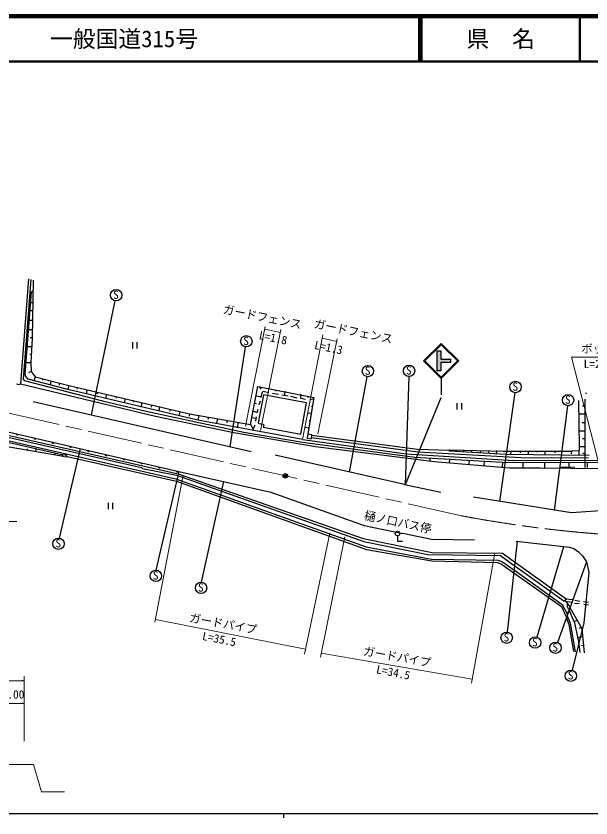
# Model space of a CAD drawing. Units: millimetres, scale not verified. Extents: x 40000 to 680000, y 20000 to 380000.
# Drawn here: x 209281 to 335434, y 204000 to 380000 of the extents above; entities that cross this region are included whole.
import ezdxf
from ezdxf.enums import TextEntityAlignment as Align

# ---------------------------------------------------------------- set-up
doc = ezdxf.new("R2010")
doc.units = ezdxf.units.MM
doc.header["$LTSCALE"] = 1000
doc.header["$PDMODE"] = 32
doc.header["$PDSIZE"] = 500
doc.linetypes.add('CHAIN', pattern=[18.5, 12, -1.5, 3.5, -1.5])
for name, color, linetype, lineweight in [('M-BGD', 7, 'Continuous', 25), ('M-BMK', 2, 'CHAIN', 13), ('M-BMK-SRVR', 3, 'Continuous', 25), ('M-STR-HTXT', 7, 'Continuous', 13), ('M-STR-STRC', 7, 'Continuous', 25), ('M-TTL', 2, 'Continuous', 140), ('M-TTL-BAND', 7, 'Continuous', 25), ('M-TTL-LINE', 7, 'Continuous', 50)]:
    doc.layers.add(name, color=color, linetype=linetype, lineweight=lineweight)
doc.layers.add('M-TTL-TXT', color=7, linetype='Continuous')
doc.styles.add('ＭＳ ゴシック', font='')
doc.styles.get('ＭＳ ゴシック').set_extended_font_data('MS Gothic')

msp = doc.modelspace()

# ---------------------------------------------------------------- hatches: boundary and pattern name
at = {"layer": 'M-STR-STRC'}
msp.add_hatch(color=256, dxfattribs=at).paths.add_polyline_path([(301657, 306547), (301657, 302129), (302488, 302129), (302488, 303970), (304673, 303970), (304673, 304691), (302456, 304691), (302456, 306547)])

# ---------------------------------------------------------------- linework, layer by layer
at = {"layer": 'M-BGD'}
for p, q in [((212032, 322298), (210254, 299269)), ((212540, 322213), (210846, 300285)), ((213048, 322044), (212794, 309259)), ((211270, 301385), (212709, 319504)), ((212709, 319504), (212963, 319673)), ((212540, 317133), (212963, 317133)), ((230994, 317515), (225760, 292471)), ((212455, 315355), (212878, 315355)), ((212201, 313239), (212878, 313239)), ((212032, 311207), (212794, 311207)), ((212370, 309429), (212709, 309429)), ((212794, 309259), (212540, 303925)), ((234801, 308444), (234801, 307044)), ((235851, 307044), (235851, 308444)), ((211778, 307481), (212709, 307481)), ((259578, 307387), (256228, 285553)), ((212624, 305788), (212286, 305703)), ((211524, 303925), (212540, 303925)), ((212540, 303925), (212624, 301978)), ((211439, 300877), (211270, 301385)), ((212624, 301978), (212032, 301724)), ((212624, 301978), (213471, 300793)), ((209407, 299269), (210000, 299099)), ((210000, 299099), (210254, 299269)), ((210254, 299269), (239887, 292157)), ((210846, 300285), (211100, 300031)), ((211100, 300031), (228288, 295543)), ((211947, 300285), (211439, 300877)), ((220668, 297999), (211947, 300285)), ((213471, 300793), (213217, 299861)), ((213471, 300793), (220837, 298930)), ((215080, 300369), (215080, 300115)), ((216942, 299946), (216773, 299015)), ((218805, 299438), (218720, 299015)), ((286266, 300851), (282390, 279880)), ((295472, 300893), (294692, 277129)), ((220837, 298930), (220668, 297999)), ((249200, 291310), (220668, 297999)), ((220837, 298930), (247338, 292665)), ((222700, 298422), (222615, 298083)), ((224816, 297914), (224647, 297067)), ((260715, 290379), (262324, 298676)), ((262324, 298676), (274600, 296305)), ((262662, 298676), (263001, 298083)), ((263509, 297575), (263255, 297406)), ((264779, 297321), (263509, 297575)), ((266303, 297914), (266303, 297660)), ((268250, 297660), (268166, 296813)), ((172492, 295967), (244882, 279541)), ((227187, 297321), (227018, 296983)), ((229050, 296983), (228965, 296051)), ((231251, 296475), (231251, 296136)), ((233198, 295967), (233029, 295120)), ((261900, 296644), (262916, 296475)), ((263594, 296898), (262408, 290717)), ((263255, 297406), (262916, 296221)), ((272992, 295120), (263594, 296898)), ((265541, 297237), (266896, 296983)), ((267573, 296898), (269012, 296644)), ((269520, 296559), (270875, 296221)), ((271722, 296983), (271722, 296136)), ((271722, 296136), (272822, 295882)), ((274600, 296305), (273161, 287331)), ((273330, 296559), (273330, 296305)), ((274600, 295967), (273669, 295713)), ((318706, 297350), (315334, 273482)), ((334121, 295882), (334121, 280896)), ((334206, 297406), (334375, 297067)), ((172238, 295628), (236839, 280896)), ((213048, 295374), (260884, 284452)), ((228288, 295543), (237855, 293257)), ((234976, 295628), (234976, 295289)), ((236839, 295120), (236754, 294189)), ((239040, 294612), (238956, 294189)), ((240734, 294273), (240649, 293342)), ((261646, 295035), (262070, 294951)), ((262832, 295459), (262578, 294697)), ((271806, 288262), (272992, 295120)), ((274092, 294358), (274431, 294358)), ((306037, 295023), (306037, 293623)), ((307087, 293623), (307087, 295023)), ((330250, 294477), (327348, 271498)), ((332936, 285553), (332766, 295628)), ((333613, 294443), (334036, 294443)), ((237855, 293257), (259276, 288685)), ((243189, 293681), (242935, 293173)), ((245221, 293173), (244967, 292241)), ((247338, 292665), (247253, 292157)), ((247338, 292665), (260715, 290379)), ((249370, 292326), (249200, 291310)), ((261308, 293257), (262154, 293088)), ((262324, 293681), (262154, 292834)), ((273330, 292919), (274092, 292834)), ((332766, 292665), (334121, 292665)), ((219228, 283436), (175625, 290887)), ((239887, 292157), (257074, 288601)), ((272230, 287077), (249200, 291310)), ((251486, 291987), (251402, 291479)), ((253518, 291564), (253264, 290633)), ((255635, 291225), (255550, 290717)), ((258006, 290802), (257836, 289617)), ((261054, 291903), (261900, 291733)), ((261985, 292072), (261816, 291056)), ((262408, 290717), (262578, 290548)), ((262578, 290548), (263424, 290463)), ((263424, 290463), (263594, 290379)), ((273584, 291141), (273838, 291141)), ((333528, 290802), (334036, 290802)), ((193151, 289701), (219313, 283775)), ((193236, 290040), (244374, 278441)), ((259276, 288685), (272145, 286484)), ((260715, 290379), (261308, 289363)), ((261646, 290209), (261308, 289363)), ((261308, 289363), (261308, 289024)), ((263678, 290209), (263509, 289786)), ((263509, 289786), (271806, 288262)), ((263594, 290379), (263678, 290209)), ((272738, 289786), (273500, 289617)), ((332851, 288939), (334121, 288939)), ((257074, 288601), (275024, 285553)), ((272230, 287077), (294920, 283944)), ((273161, 287331), (274077, 287189)), ((274177, 288093), (273305, 288231)), ((274077, 287189), (274177, 288093)), ((274111, 287498), (297460, 284367)), ((274177, 288008), (297376, 284960)), ((333613, 287246), (334121, 287246)), ((272145, 286484), (296783, 283182)), ((275024, 285553), (301016, 282251)), ((332851, 283521), (332936, 285553)), ((332936, 285553), (334121, 285553)), ((211693, 285045), (211693, 284706)), ((213640, 285045), (213556, 284367)), ((217789, 284113), (217789, 283690)), ((223335, 285069), (218761, 265432)), ((219482, 283521), (219228, 283436)), ((219313, 283775), (219482, 283521)), ((219567, 283690), (219482, 283521)), ((219482, 283521), (219482, 283436)), ((219482, 283436), (220160, 283267)), ((220244, 283605), (219567, 283690)), ((220498, 283351), (220244, 283605)), ((294497, 277171), (266134, 283605)), ((294920, 283944), (318542, 282420)), ((297376, 284960), (304318, 284706)), ((297460, 284367), (320151, 283097)), ((304318, 284706), (304488, 284791)), ((304488, 284537), (304318, 284706)), ((304488, 284791), (316341, 284537)), ((316764, 283775), (304488, 284537)), ((305927, 284791), (305927, 284452)), ((307451, 284791), (307366, 284367)), ((309229, 284706), (309229, 284198)), ((311176, 284621), (311092, 284113)), ((313039, 284621), (312954, 284029)), ((314732, 284621), (314648, 283859)), ((316341, 284537), (331158, 284537)), ((316341, 284537), (316341, 284283)), ((335052, 283521), (316764, 283775)), ((317865, 284537), (317780, 283775)), ((319897, 284537), (319897, 284113)), ((321675, 284452), (321675, 283690)), ((323453, 284537), (323453, 284283)), ((325316, 284537), (325316, 283605)), ((327517, 284537), (327517, 284113)), ((331158, 284537), (331073, 283944)), ((332894, 284555), (331158, 284537)), ((333613, 284113), (334121, 283944)), ((220160, 283267), (220498, 283351)), ((220498, 283351), (244459, 277933)), ((296783, 283182), (316002, 282081)), ((300085, 283013), (300085, 282420)), ((301016, 282251), (310584, 281404)), ((304488, 282759), (304318, 282081)), ((308721, 282505), (308636, 281658)), ((312023, 282335), (311964, 281288)), ((316002, 282081), (315935, 280953)), ((316002, 282081), (337656, 282026)), ((318542, 282420), (337508, 282505)), ((320151, 283097), (334883, 283013)), ((320490, 281912), (320490, 280896)), ((325231, 281997), (325231, 280896)), ((330565, 281997), (330565, 281065)), ((334629, 281997), (334629, 280896)), ((236839, 280896), (237008, 280727)), ((237008, 280727), (244459, 279203)), ((244993, 280050), (239972, 258375)), ((244993, 280050), (265202, 275477)), ((310584, 281404), (317611, 280811)), ((317611, 280811), (324300, 280811)), ((324300, 280811), (337762, 280727)), ((328618, 281065), (331920, 280981)), ((244374, 278441), (286115, 263539)), ((244459, 279203), (285607, 264640)), ((244882, 279541), (285438, 265317)), ((246068, 279118), (245898, 278864)), ((244459, 277933), (286200, 262947)), ((254788, 277848), (249878, 255750)), ((294497, 277171), (302456, 275477)), ((265202, 275477), (285692, 268196)), ((229499, 273198), (229499, 271798)), ((230549, 271798), (230549, 273198)), ((331158, 270990), (309652, 274377)), ((350885, 272345), (331158, 270990)), ((285692, 268196), (294158, 266418)), ((292981, 265937), (292981, 264752)), ((300424, 265148), (294158, 266418)), ((285438, 265317), (300593, 262269)), ((285607, 264640), (299662, 261846)), ((292981, 264752), (294082, 264752)), ((309906, 264979), (300424, 265148)), ((319220, 264725), (317067, 244797)), ((319050, 264725), (330734, 263455)), ((286115, 263539), (300424, 260830)), ((286200, 262947), (300508, 260407)), ((300593, 262269), (316002, 262100)), ((329380, 263539), (323528, 243697)), ((330734, 263455), (331666, 263116)), ((331666, 263116), (332682, 262439)), ((332682, 262439), (333613, 261507)), ((299662, 261846), (315579, 261592)), ((300424, 260830), (315071, 260576)), ((315071, 260576), (316002, 260237)), ((315579, 261592), (318373, 259560)), ((316002, 262100), (329972, 252109)), ((333613, 261507), (334460, 260237)), ((300508, 260407), (314902, 260068)), ((314902, 260068), (315833, 259729)), ((315833, 259729), (328956, 250416)), ((316002, 260237), (318542, 258459)), ((318373, 259560), (318627, 259560)), ((318712, 259306), (329464, 251686)), ((334460, 260237), (328063, 242537)), ((334460, 260237), (334968, 257951)), ((318627, 258205), (318881, 258205)), ((318881, 258205), (329126, 250839)), ((334968, 257951), (333867, 246860)), ((329464, 251686), (331158, 251347)), ((329972, 252109), (329634, 251686)), ((329972, 252109), (331327, 251940)), ((331920, 251771), (333020, 251601)), ((328956, 250416), (329972, 248130)), ((329126, 250839), (330226, 248807)), ((329888, 251517), (330819, 250331)), ((330226, 250924), (330226, 250416)), ((330226, 250416), (330396, 249993)), ((330396, 249993), (330650, 249823)), ((330819, 250162), (333444, 245590)), ((331835, 251178), (332851, 251093)), ((333782, 251517), (334883, 251347)), ((333867, 250924), (334883, 250755)), ((330226, 248384), (329972, 248130)), ((330650, 249569), (330226, 248807)), ((330226, 248807), (330226, 248384)), ((330226, 248384), (330904, 246775)), ((330650, 249569), (331581, 247283)), ((329972, 247961), (330565, 246437)), ((330565, 246437), (331581, 240510)), ((330904, 246775), (332004, 240425)), ((333867, 246860), (331316, 236433)), ((331581, 247283), (331750, 247114)), ((332421, 247372), (331750, 247114)), ((331750, 247114), (332682, 242711)), ((333330, 245787), (332766, 245590)), ((333444, 245590), (333952, 240256)), ((333621, 243732), (332512, 243558)), ((332682, 242711), (332977, 240294)), ((333952, 241865), (333359, 241780))]:
    msp.add_line(p, q, dxfattribs=at)
at = {"layer": 'M-BGD', "lineweight": 13}
for p, q in [((158588, 234088), (211088, 234088)), ((211088, 234088), (210588, 234213)), ((211088, 220869), (211088, 235088)), ((206088, 229137), (211088, 229137)), ((211088, 229137), (210588, 229262)), ((211088, 220869), (211088, 230137)), ((206088, 215741), (211088, 215741)), ((211088, 215741), (213088, 215741)), ((213088, 215741), (214888, 209741)), ((214888, 209741), (219888, 209741))]:
    msp.add_line(p, q, dxfattribs=at)
at = {"layer": 'M-BGD'}
msp.add_lwpolyline([(73122, 319561), (94291, 314126), (171561, 297067), (244993, 280050)], dxfattribs=at)
for centre, radius in [((231255, 318737), 1250), ((259810, 308616), 1250), ((286498, 302079), 1250), ((295517, 302143), 1250), ((318885, 298587), 1250), ((330411, 295717), 1250), ((292981, 266437), 500), ((218605, 264191), 1250), ((239972, 257125), 1250), ((249878, 254500), 1250), ((316937, 243553), 1250), ((323179, 242496), 1250), ((327643, 241360), 1250), ((331023, 235218), 1250)]:
    msp.add_circle(centre, radius, dxfattribs=at)
for centre in [(209581, 288314), (213477, 287411), (217374, 286508), (221271, 285605), (225168, 284702), (229064, 283799), (232961, 282896), (236858, 281993), (240754, 281090), (244651, 280187)]:
    msp.add_arc(centre, 256, 179.6327, 334.27193, dxfattribs=at)
at = {"layer": 'M-BMK'}
for p in [(170968, 301181), (307028, 270313)]:
    msp.add_line(p, (268380, 279081), dxfattribs=at)
msp.add_arc((358221, 541430), 275908, 259.30704, 271.831, dxfattribs=at)
at = {"layer": 'M-BMK-SRVR'}
msp.add_circle((268380, 279081), 500, dxfattribs=at)
msp.add_point((268380, 279081), dxfattribs=at)
at = {"layer": 'M-STR-HTXT'}
for p, q in [((263932, 311884), (259614, 289955)), ((267419, 311205), (262934, 289043)), ((263848, 311291), (267281, 310519)), ((272172, 287087), (276568, 310015)), ((279761, 309164), (275525, 288283)), ((276428, 309286), (279640, 308572)), ((331188, 305123), (357764, 305123)), ((331188, 305123), (338158, 277740)), ((245898, 278864), (239718, 246945)), ((191627, 269043), (209442, 269043)), ((278156, 266503), (272568, 239917)), ((281430, 265716), (276053, 239323)), ((314309, 262100), (309229, 233567)), ((239887, 247537), (272812, 241076)), ((276228, 240183), (309394, 234492))]:
    msp.add_line(p, q, dxfattribs=at)
at = {"layer": 'M-STR-STRC'}
for p, q in [((298698, 304305), (302559, 308166)), ((302559, 308166), (306419, 304305)), ((298995, 304305), (302559, 307869)), ((301657, 306547), (302456, 306547)), ((301657, 302129), (301657, 306547)), ((302456, 306547), (302456, 304691)), ((302559, 307869), (306122, 304305)), ((302456, 304691), (304673, 304691)), ((304673, 303970), (304673, 304691)), ((302559, 300444), (298698, 304305)), ((302559, 300741), (298995, 304305)), ((304673, 303970), (302488, 303970)), ((302488, 303970), (302488, 302129)), ((306419, 304305), (302559, 300444)), ((306122, 304305), (302559, 300741)), ((302488, 302129), (301657, 302129)), ((302559, 300444), (302559, 296888)), ((302508, 296225), (294692, 277129))]:
    msp.add_line(p, q, dxfattribs=at)
at = {"layer": 'M-TTL'}
msp.add_line((680000, 380000), (40000, 380000), dxfattribs=at)
at = {"layer": 'M-TTL-BAND'}
for p, q in [((40000, 205000), (579000, 205000)), ((268000, 205000), (268000, 204000))]:
    msp.add_line(p, q, dxfattribs=at)
at = {"layer": 'M-TTL-LINE'}
for p, q in [((297750, 380000), (297750, 370000)), ((298250, 380000), (298250, 370000)), ((333000, 380000), (333000, 370000)), ((40000, 370000), (680000, 370000))]:
    msp.add_line(p, q, dxfattribs=at)

# ---------------------------------------------------------------- texts
at = {"layer": 'M-BGD', "style": 'ＭＳ ゴシック'}
for p in [(230576, 317364), (259131, 307242), (285819, 300706), (294838, 300769), (318206, 297213), (329732, 294343), (217927, 262818), (239293, 255751), (249199, 253126), (316259, 242180), (322501, 241123), (326964, 239986), (330345, 233844)]:
    msp.add_text('S', height=1833, dxfattribs=at).set_placement(p, align=Align.BOTTOM_LEFT)
msp.add_text('樋ノ口バス停', height=1833, rotation=348.147, dxfattribs=at).set_placement((285426, 269024), align=Align.BOTTOM_LEFT)
msp.add_text('1.00', height=1833, dxfattribs=at).set_placement((208619, 229637), align=Align.BOTTOM_CENTER)
at = {"layer": 'M-STR-HTXT', "style": 'ＭＳ ゴシック'}
for s, rotation, p in [('ガードフェンス', 348.563, (254466, 314257)), ('ガードフェンス', 348.563, (274449, 311093)), ('L=1.8', 348.563, (262347, 308569)), ('L=1.3', 348.563, (274528, 306433)), ('ガードパイプ', 349.562, (247096, 246545)), ('L=35.5', 348.756, (249914, 242561)), ('ガードパイプ', 349.895, (285273, 239229)), ('L=34.5', 348.756, (288091, 235244))]:
    msp.add_text(s, height=1833, rotation=rotation, dxfattribs=at).set_placement(p, align=Align.BOTTOM_LEFT)
for s, p in [('ボックスカルバート', (333328, 305502)), ('L=22.0 W=1.8 H=1.8', (333836, 302189))]:
    msp.add_text(s, height=1833, dxfattribs=at).set_placement(p, align=Align.BOTTOM_LEFT)
at = {"layer": 'M-TTL-TXT', "style": 'ＭＳ ゴシック'}
msp.add_text('一般国道315号', height=3666, dxfattribs=at).set_placement((216734, 375000), align=Align.MIDDLE_LEFT)
msp.add_text('県\u3000名', height=3666, dxfattribs=at).set_placement((315625, 375000), align=Align.MIDDLE_CENTER)

doc.saveas('drawing.dxf')
